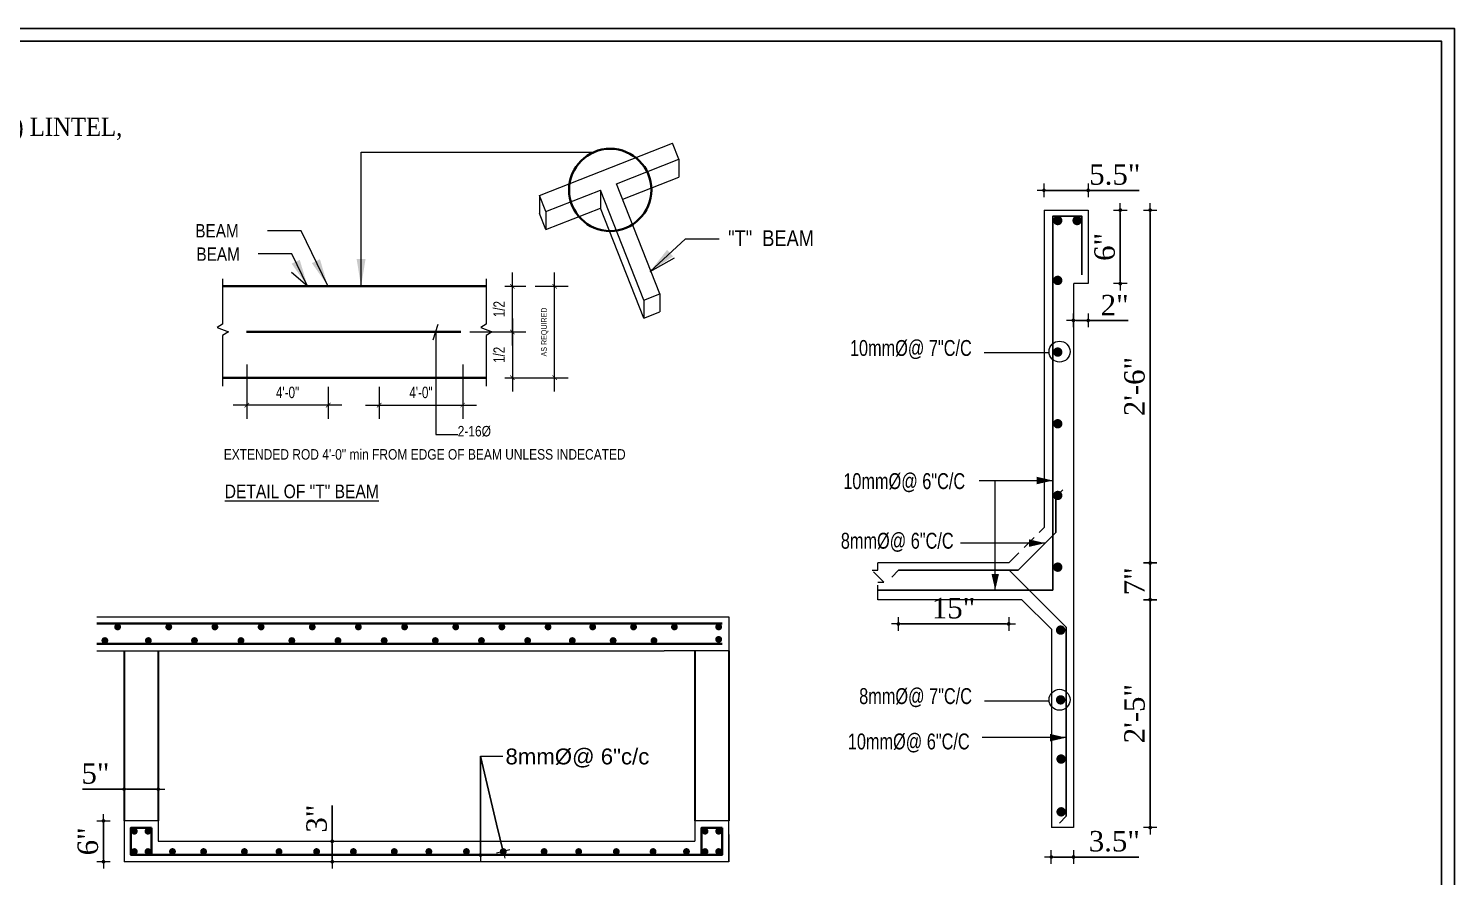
# Model space of a CAD drawing. Extents: x 52891 to 66536, y -48165 to -44533.
# Drawn here: x 63899 to 64528, y -45508 to -45134 of the extents above; entities that cross this region are included whole.
import ezdxf
from ezdxf.enums import TextEntityAlignment as Align

# ---------------------------------------------------------------- set-up
doc = ezdxf.new("R2010")
doc.units = 0
doc.header["$MEASUREMENT"] = 0
doc.header["$PDMODE"] = 3
doc.linetypes.add('DASHED2', pattern=[9.525, 6.35, -3.175])
doc.layers.get('0').update_dxf_attribs({"lineweight": 13})
doc.layers.get('DEFPOINTS').update_dxf_attribs({"lineweight": 13})
for name, color, linetype, lineweight in [('beam', 20, 'DASHED2', 13), ('BOX TEXT', 7, 'Continuous', 13), ('C', 7, 'Continuous', 15), ('C-CoAG', 20, 'Continuous', 25), ('C-DIMENSION', 7, 'Continuous', 13), ('DIM', 8, 'Continuous', 13), ('DIM-18', 163, 'Continuous', 18), ('dim_1', 8, 'Continuous', 13), ('line', 7, 'Continuous', 15), ('ROD', 1, 'Continuous', 35), ('S Text', 7, 'Continuous', 13), ('TEXT', 7, 'Continuous', 13), ('WALL', 7, 'Continuous', 30)]:
    doc.layers.add(name, color=color, linetype=linetype, lineweight=lineweight)
doc.layers.add('Layer1', color=174, linetype='Continuous')
doc.layers.add('REN', color=1, linetype='Continuous')
doc.styles.add('2', font='dutcheb.ttf', dxfattribs={"width": 0.9})
doc.styles.add('DIM', font='ARIALN.TTF')
doc.styles.add('RS', font='arial.ttf')
doc.styles.add('RS6', font='times.ttf')
doc.styles.add('STYLE2', font='swisscl.ttf')
doc.styles.add('STYLE4', font='swissc.ttf')
doc.styles.add('Work-Dim', font='swisscl.ttf')
doc.dimstyles.new('Copy of 1-8', dxfattribs={"dimtxt": 5, "dimasz": 2, "dimexe": 6, "dimexo": 4, "dimgap": 3, "dimtad": 1, "dimdec": 0, "dimzin": 3, "dimdsep": 46, "dimtxsty": 'STYLE2', "dimblk": 'ARCHTICK', "dimcen": 0, "dimdle": 6, "dimclrd": 256, "dimclre": 256, "dimclrt": 7, "dimaunit": 1, "dimadec": 3, "dimazin": 1, "dimtfac": 1, "dimtdec": 0, "dimtofl": 0, "dimtmove": 0, "dimatfit": 3, "dimldrblk": 'CLOSED', "dimfxl": 6, "dimtolj": 1, "dimtzin": 0, "dimlwd": -1, "dimlwe": -1, "dimarcsym": 0})
doc.dimstyles.new('Dim Column', dxfattribs={"dimscale": 0, "dimtxt": 5, "dimasz": 2, "dimexe": 2.5, "dimexo": 6, "dimgap": 1.5, "dimtad": 1, "dimzin": 3, "dimdsep": 46, "dimlunit": 4, "dimtxsty": 'DIM', "dimblk": 'ARCHTICK', "dimcen": 0.09, "dimdle": 3, "dimclrd": 256, "dimclre": 256, "dimclrt": 7, "dimazin": 0, "dimtfac": 1, "dimtofl": 0, "dimtmove": 0, "dimatfit": 3, "dimfxl": 1, "dimfrac": 1, "dimtolj": 1, "dimtzin": 0, "dimlwd": -1, "dimlwe": -1, "dimarcsym": 0})
doc.dimstyles.new('dim-01', dxfattribs={"dimtxt": 6, "dimasz": 2, "dimexe": 0.18, "dimexo": 0.0625, "dimgap": 0.5, "dimtad": 0, "dimdec": 1, "dimrnd": 0.125, "dimzin": 3, "dimdsep": 46, "dimlunit": 4, "dimtxsty": 'RS6', "dimblk": 'dim-01', "dimcen": 2, "dimse1": 1, "dimse2": 1, "dimclrt": 7, "dimadec": 0, "dimazin": 0, "dimtfac": 1, "dimtdec": 1, "dimtix": 1, "dimtmove": 0, "dimatfit": 3, "dimldrblk": 'dim-01', "dimfxl": 1, "dimtvp": 0.75, "dimtolj": 1, "dimtzin": 0, "dimarcsym": 0})

# ---------------------------------------------------------------- blocks, each defined once
blk = doc.blocks.new('dim-01')
at = {"layer": 'line', "linetype": 'Continuous'}
for p, q in [((-3, 0), (3, 0)), ((0, 3), (0, -3))]:
    blk.add_line(p, q, dxfattribs=at)
at = {"layer": 'line', "color": 6, "linetype": 'Continuous', "const_width": 0.825}
blk.add_lwpolyline([(-0.41, 0, 1), (0.41, 0, 1)], format="xyb", close=True, dxfattribs=at)
blk = doc.blocks.new('*D1898')
at = {"layer": 'DEFPOINTS', "color": 0}
for p in [(64366.35, -45214.02), (64331.36, -45369.54), (64393.67, -45369.54)]:
    blk.add_point(p, dxfattribs=at)
at = {"layer": 'DIM-18', "color": 0, "lineweight": -2}
blk.add_line((64393.67, -45215.02), (64393.67, -45368.54), dxfattribs=at)
for p, rotation in [((64393.67, -45214.02), 90), ((64393.67, -45369.54), 270)]:
    blk.add_blockref('dim-01', p, dxfattribs=dict(at, rotation=rotation))
at = {"layer": 'DIM-18', "color": 7, "insert": (64386.81, -45291.78), "char_height": 9, "attachment_point": 5, "rotation": 90, "style": 'RS6'}
blk.add_mtext('\\A1;2\'-6"', dxfattribs=at)
blk = doc.blocks.new('*D1909')
at = {"layer": 'DEFPOINTS', "color": 0}
for p in [(64282.76, -45372.78), (64331.36, -45372.78), (64331.36, -45396.4)]:
    blk.add_point(p, dxfattribs=at)
at = {"layer": 'DIM-18', "color": 0, "lineweight": -2}
blk.add_line((64283.76, -45396.4), (64330.36, -45396.4), dxfattribs=at)
at = {"layer": 'DIM-18', "color": 0, "lineweight": -2, "rotation": 180}
blk.add_blockref('dim-01', (64282.76, -45396.4), dxfattribs=at)
at = {"layer": 'DIM-18', "color": 0, "lineweight": -2}
blk.add_blockref('dim-01', (64331.36, -45396.4), dxfattribs=at)
at = {"layer": 'DIM-18', "color": 7, "insert": (64307.06, -45389.53), "char_height": 9, "attachment_point": 5, "style": 'RS6'}
blk.add_mtext('\\A1;15"', dxfattribs=at)
blk = doc.blocks.new('ARR')
at = {"layer": 'DIM'}
blk.add_solid([(73.2, -16.9), (73.2, 16.9), (0, 0)], dxfattribs=at)
blk = doc.blocks.new('*D1910')
at = {"layer": 'DEFPOINTS', "color": 0}
for p in [(64337.19, -45385.74), (64359.87, -45486.18), (64393.67, -45486.18)]:
    blk.add_point(p, dxfattribs=at)
at = {"layer": 'DIM-18', "color": 0, "lineweight": -2}
blk.add_line((64393.67, -45386.74), (64393.67, -45485.18), dxfattribs=at)
for p, rotation in [((64393.67, -45385.74), 90), ((64393.67, -45486.18), 270)]:
    blk.add_blockref('dim-01', p, dxfattribs=dict(at, rotation=rotation))
at = {"layer": 'DIM-18', "color": 7, "insert": (64386.81, -45435.96), "char_height": 9, "attachment_point": 5, "rotation": 90, "style": 'RS6'}
blk.add_mtext('\\A1;2\'-5"', dxfattribs=at)
blk = doc.blocks.new('*D1911')
at = {"layer": 'DEFPOINTS', "color": 0}
for p in [(64350.13, -45486.18), (64359.87, -45486.18), (64359.87, -45499.17)]:
    blk.add_point(p, dxfattribs=at)
at = {"layer": 'DIM-18', "color": 0, "lineweight": -2}
for p, q in [((64351.13, -45499.17), (64358.87, -45499.17)), ((64359.87, -45499.17), (64388.71, -45499.17))]:
    blk.add_line(p, q, dxfattribs=at)
at = {"layer": 'DIM-18', "color": 0, "lineweight": -2, "rotation": 180}
blk.add_blockref('dim-01', (64350.13, -45499.17), dxfattribs=at)
at = {"layer": 'DIM-18', "color": 0, "lineweight": -2}
blk.add_blockref('dim-01', (64359.87, -45499.17), dxfattribs=at)
at = {"layer": 'DIM-18', "color": 7, "insert": (64377.9, -45492.28), "char_height": 9, "attachment_point": 5, "style": 'RS6'}
blk.add_mtext('\\A1;3.5"', dxfattribs=at)
blk = doc.blocks.new('*D1912')
at = {"layer": 'DEFPOINTS', "color": 0}
for p in [(64331.36, -45369.54), (64337.19, -45385.74), (64393.67, -45385.74)]:
    blk.add_point(p, dxfattribs=at)
at = {"layer": 'DIM-18', "color": 0, "lineweight": -2}
blk.add_line((64393.67, -45370.54), (64393.67, -45384.74), dxfattribs=at)
for p, rotation in [((64393.67, -45369.54), 90), ((64393.67, -45385.74), 270)]:
    blk.add_blockref('dim-01', p, dxfattribs=dict(at, rotation=rotation))
at = {"layer": 'DIM-18', "color": 7, "insert": (64386.79, -45377.64), "char_height": 9, "attachment_point": 5, "rotation": 90, "style": 'RS6'}
blk.add_mtext('\\A1;7"', dxfattribs=at)
blk = doc.blocks.new('*D1913')
at = {"layer": 'DEFPOINTS', "color": 0}
for p in [(64366.35, -45214.02), (64366.35, -45246.42), (64380.51, -45246.42)]:
    blk.add_point(p, dxfattribs=at)
at = {"layer": 'DIM-18', "color": 0, "lineweight": -2}
blk.add_line((64380.51, -45215.02), (64380.51, -45245.42), dxfattribs=at)
for p, rotation in [((64380.51, -45214.02), 90), ((64380.51, -45246.42), 270)]:
    blk.add_blockref('dim-01', p, dxfattribs=dict(at, rotation=rotation))
at = {"layer": 'DIM-18', "color": 7, "insert": (64373.64, -45230.22), "char_height": 9, "attachment_point": 5, "rotation": 90, "style": 'RS6'}
blk.add_mtext('\\A1;6"', dxfattribs=at)
blk = doc.blocks.new('*D1872')
at = {"layer": 'DEFPOINTS', "color": 0}
for p in [(64359.87, -45246.42), (64366.35, -45246.42), (64366.35, -45262.64)]:
    blk.add_point(p, dxfattribs=at)
at = {"layer": 'DIM-18', "color": 0, "lineweight": -2}
for p, q in [((64360.87, -45262.64), (64365.35, -45262.64)), ((64366.35, -45262.64), (64383.99, -45262.64))]:
    blk.add_line(p, q, dxfattribs=at)
at = {"layer": 'DIM-18', "color": 0, "lineweight": -2, "rotation": 180}
blk.add_blockref('dim-01', (64359.87, -45262.64), dxfattribs=at)
at = {"layer": 'DIM-18', "color": 0, "lineweight": -2}
blk.add_blockref('dim-01', (64366.35, -45262.64), dxfattribs=at)
at = {"layer": 'DIM-18', "color": 7, "insert": (64378.04, -45255.89), "char_height": 9, "attachment_point": 5, "style": 'RS6'}
blk.add_mtext('\\A1;2"', dxfattribs=at)
blk = doc.blocks.new('*D1873')
at = {"layer": 'DEFPOINTS', "color": 0}
for p in [(64366.35, -45205.3), (64346.91, -45214.01), (64366.35, -45214.01)]:
    blk.add_point(p, dxfattribs=at)
at = {"layer": 'DIM-18', "color": 0, "lineweight": -2}
for p, q in [((64347.91, -45205.3), (64365.35, -45205.3)), ((64366.35, -45205.3), (64388.87, -45205.3))]:
    blk.add_line(p, q, dxfattribs=at)
at = {"layer": 'DIM-18', "color": 0, "lineweight": -2, "rotation": 180}
blk.add_blockref('dim-01', (64346.91, -45205.3), dxfattribs=at)
at = {"layer": 'DIM-18', "color": 0, "lineweight": -2}
blk.add_blockref('dim-01', (64366.35, -45205.3), dxfattribs=at)
at = {"layer": 'DIM-18', "color": 7, "insert": (64378.11, -45198.42), "char_height": 9, "attachment_point": 5, "style": 'RS6'}
blk.add_mtext('\\A1;5.5"', dxfattribs=at)
blk = doc.blocks.new('*D1874')
at = {"layer": 'DEFPOINTS', "color": 0}
for p in [(64030.45, -45492.25), (64030.45, -45501.25), (64033.31, -45501.25)]:
    blk.add_point(p, dxfattribs=at)
at = {"layer": 'DIM-18', "color": 0, "lineweight": -2}
for p, q in [((64033.31, -45492.25), (64033.31, -45476.43)), ((64033.31, -45500.25), (64033.31, -45493.25))]:
    blk.add_line(p, q, dxfattribs=at)
for p, rotation in [((64033.31, -45492.25), 90), ((64033.31, -45501.25), 270)]:
    blk.add_blockref('dim-01', p, dxfattribs=dict(at, rotation=rotation))
at = {"layer": 'DIM-18', "color": 7, "insert": (64026.44, -45482.25), "char_height": 9, "attachment_point": 5, "rotation": 90, "style": 'RS6'}
blk.add_mtext('\\A1;3"', dxfattribs=at)
blk = doc.blocks.new('*D1875')
at = {"layer": 'DEFPOINTS', "color": 0}
for p in [(63932.51, -45483.25), (63941.61, -45483.25), (63941.61, -45501.25)]:
    blk.add_point(p, dxfattribs=at)
at = {"layer": 'DIM-18', "color": 0, "lineweight": -2}
blk.add_line((63932.51, -45500.25), (63932.51, -45484.25), dxfattribs=at)
for p, rotation in [((63932.51, -45483.25), 90), ((63932.51, -45501.25), 270)]:
    blk.add_blockref('dim-01', p, dxfattribs=dict(at, rotation=rotation))
at = {"layer": 'DIM-18', "color": 7, "insert": (63925.64, -45492.25), "char_height": 9, "attachment_point": 5, "rotation": 90, "style": 'RS6'}
blk.add_mtext('\\A1;6"', dxfattribs=at)
blk = doc.blocks.new('*D1876')
at = {"layer": 'DEFPOINTS', "color": 0}
for p in [(63941.61, -45469.27), (63941.61, -45483.25), (63956.61, -45483.25)]:
    blk.add_point(p, dxfattribs=at)
at = {"layer": 'DIM-18', "color": 0, "lineweight": -2}
for p, q in [((63941.61, -45469.27), (63923.21, -45469.27)), ((63955.61, -45469.27), (63942.61, -45469.27))]:
    blk.add_line(p, q, dxfattribs=at)
at = {"layer": 'DIM-18', "color": 0, "lineweight": -2, "rotation": 180}
blk.add_blockref('dim-01', (63941.61, -45469.27), dxfattribs=at)
at = {"layer": 'DIM-18', "color": 0, "lineweight": -2}
blk.add_blockref('dim-01', (63956.61, -45469.27), dxfattribs=at)
at = {"layer": 'DIM-18', "color": 7, "insert": (63928.98, -45462.4), "char_height": 9, "attachment_point": 5, "style": 'RS6'}
blk.add_mtext('\\A1;5"', dxfattribs=at)
blk = doc.blocks.new('_ArchTick')
at = {"color": 0, "linetype": 'ByBlock', "const_width": 0.15}
blk.add_lwpolyline([(-0.5, -0.5), (0.5, 0.5)], dxfattribs=at)
blk = doc.blocks.new('*D1893')
at = {"layer": 'DEFPOINTS', "color": 0, "ltscale": 2}
for p in [(63995.67, -45278), (64031.56, -45287.9), (63995.67, -45299.96)]:
    blk.add_point(p, dxfattribs=at)
at = {"layer": 'TEXT', "ltscale": 2}
for p, q in [((63995.67, -45282), (63995.67, -45305.96)), ((64031.56, -45291.9), (64031.56, -45305.96)), ((64037.56, -45299.96), (63989.67, -45299.96))]:
    blk.add_line(p, q, dxfattribs=at)
at = {"layer": 'TEXT', "ltscale": 2, "xscale": 2, "yscale": 2, "zscale": 2, "rotation": 180}
blk.add_blockref('_ArchTick', (63995.67, -45299.96), dxfattribs=at)
at = {"layer": 'TEXT', "ltscale": 2, "xscale": 2, "yscale": 2, "zscale": 2}
blk.add_blockref('_ArchTick', (64031.56, -45299.96), dxfattribs=at)
at = {"layer": 'TEXT', "color": 7, "ltscale": 2, "insert": (64013.62, -45294.4), "char_height": 5, "attachment_point": 5, "style": 'STYLE2'}
blk.add_mtext('\\A1;4\'-0"', dxfattribs=at)
blk = doc.blocks.new('_Closed')
at = {"color": 0, "linetype": 'ByBlock', "lineweight": -2}
for p, q in [((-1, 0.17), (0, 0)), ((-1, 0.17), (-1, -0.17)), ((0, 0), (-1, -0.17)), ((0, 0), (-1, 0))]:
    blk.add_line(p, q, dxfattribs=at)
blk = doc.blocks.new('*D1894')
at = {"layer": 'DEFPOINTS', "color": 0, "ltscale": 2}
for p in [(64090.8, -45278), (64053.97, -45287.9), (64090.8, -45299.96)]:
    blk.add_point(p, dxfattribs=at)
at = {"layer": 'TEXT', "ltscale": 2}
for p, q in [((64090.8, -45282), (64090.8, -45305.96)), ((64053.97, -45291.9), (64053.97, -45305.96)), ((64047.97, -45299.96), (64096.8, -45299.96))]:
    blk.add_line(p, q, dxfattribs=at)
at = {"layer": 'TEXT', "ltscale": 2, "xscale": 2, "yscale": 2, "zscale": 2, "rotation": 180}
blk.add_blockref('_ArchTick', (64053.97, -45299.96), dxfattribs=at)
at = {"layer": 'TEXT', "ltscale": 2, "xscale": 2, "yscale": 2, "zscale": 2}
blk.add_blockref('_ArchTick', (64090.8, -45299.96), dxfattribs=at)
at = {"layer": 'TEXT', "color": 7, "ltscale": 2, "insert": (64072.39, -45294.4), "char_height": 5, "attachment_point": 5, "style": 'STYLE2'}
blk.add_mtext('\\A1;4\'-0"', dxfattribs=at)
blk = doc.blocks.new('*D1895')
at = {"layer": 'DEFPOINTS', "color": 0, "ltscale": 2}
for p in [(64089.97, -45267.74), (64105.32, -45287.9), (64112.67, -45287.9)]:
    blk.add_point(p, dxfattribs=at)
at = {"layer": 'TEXT', "ltscale": 2}
for p, q in [((64112.67, -45261.74), (64112.67, -45293.9)), ((64093.97, -45267.74), (64118.67, -45267.74)), ((64109.32, -45287.9), (64118.67, -45287.9))]:
    blk.add_line(p, q, dxfattribs=at)
at = {"layer": 'TEXT', "ltscale": 2, "xscale": 2, "yscale": 2, "zscale": 2}
for p, rotation in [((64112.67, -45267.74), 90), ((64112.67, -45287.9), 270)]:
    blk.add_blockref('_ArchTick', p, dxfattribs=dict(at, rotation=rotation))
at = {"layer": 'TEXT', "color": 7, "ltscale": 2, "insert": (64106.85, -45277.82), "char_height": 5, "attachment_point": 5, "rotation": 90, "style": 'STYLE2'}
blk.add_mtext('\\A1;1/2', dxfattribs=at)
blk = doc.blocks.new('*D1896')
at = {"layer": 'DEFPOINTS', "color": 0, "ltscale": 2}
for p in [(64118.73, -45247.57), (64131.29, -45247.57), (64106.43, -45287.9)]:
    blk.add_point(p, dxfattribs=at)
at = {"layer": 'TEXT', "ltscale": 2}
for p, q in [((64131.29, -45293.9), (64131.29, -45241.57)), ((64122.73, -45247.57), (64137.29, -45247.57)), ((64110.43, -45287.9), (64137.29, -45287.9))]:
    blk.add_line(p, q, dxfattribs=at)
at = {"layer": 'TEXT', "ltscale": 2, "xscale": 2, "yscale": 2, "zscale": 2}
for p, rotation in [((64131.29, -45247.57), 90), ((64131.29, -45287.9), 270)]:
    blk.add_blockref('_ArchTick', p, dxfattribs=dict(at, rotation=rotation))
at = {"layer": 'TEXT', "color": 7, "ltscale": 2, "insert": (64126.94, -45267.74), "char_height": 3, "attachment_point": 5, "rotation": 90, "style": 'STYLE2'}
blk.add_mtext('\\A1;{\\H0.8333x;AS REQUIRED}', dxfattribs=at)
blk = doc.blocks.new('*D1897')
at = {"layer": 'DEFPOINTS', "color": 0, "ltscale": 2}
for p in [(64105.32, -45247.57), (64112.67, -45247.57), (64089.97, -45267.74)]:
    blk.add_point(p, dxfattribs=at)
at = {"layer": 'TEXT', "ltscale": 2}
for p, q in [((64112.67, -45273.74), (64112.67, -45241.57)), ((64109.32, -45247.57), (64118.67, -45247.57)), ((64093.97, -45267.74), (64118.67, -45267.74))]:
    blk.add_line(p, q, dxfattribs=at)
at = {"layer": 'TEXT', "ltscale": 2, "xscale": 2, "yscale": 2, "zscale": 2}
for p, rotation in [((64112.67, -45247.57), 90), ((64112.67, -45267.74), 270)]:
    blk.add_blockref('_ArchTick', p, dxfattribs=dict(at, rotation=rotation))
at = {"layer": 'TEXT', "color": 7, "ltscale": 2, "insert": (64106.85, -45257.65), "char_height": 5, "attachment_point": 5, "rotation": 90, "style": 'STYLE2'}
blk.add_mtext('\\A1;1/2', dxfattribs=at)
blk = doc.blocks.new('L')
at = {"layer": 'Layer1', "color": 4}
blk.add_lwpolyline([(-781.98, 548.61), (4.12, 548.61), (4.12, -4.12), (-781.98, -4.12)], close=True, dxfattribs=at)
at = {"layer": 'Layer1', "color": 1}
blk.add_lwpolyline([(-777.86, 544.49), (0, 544.49), (0, 0), (-777.86, 0)], close=True, dxfattribs=at)

msp = doc.modelspace()

# ---------------------------------------------------------------- linework, layer by layer
at = {"layer": 'beam', "linetype": 'Continuous'}
for p, q in [((64346.91, -45214.02), (64346.91, -45353.98)), ((64346.91, -45214.02), (64366.35, -45214.02)), ((64366.35, -45214.02), (64366.35, -45246.42)), ((64359.87, -45246.42), (64359.87, -45385.74)), ((64331.36, -45369.54), (64273.71, -45369.54)), ((64337.19, -45385.74), (64273.71, -45385.74)), ((64350.15, -45398.7), (64337.19, -45385.74)), ((64359.87, -45385.74), (64359.87, -45486.18)), ((64350.15, -45398.7), (64350.15, -45486.18)), ((64359.87, -45486.18), (64350.15, -45486.18))]:
    msp.add_line(p, q, dxfattribs=at)
at = {"layer": 'beam'}
for p, q in [((64366.35, -45246.42), (64359.87, -45246.42)), ((64331.36, -45369.54), (64346.91, -45353.98)), ((64271.12, -45372.78), (64273.71, -45372.78)), ((64276.3, -45377.96), (64271.12, -45372.78)), ((64273.71, -45372.78), (64273.71, -45369.54)), ((64273.71, -45377.96), (64276.3, -45377.96)), ((64273.71, -45385.74), (64273.71, -45377.96))]:
    msp.add_line(p, q, dxfattribs=at)
at = {"layer": 'C'}
for p, q in [((63929.52, -45393.25), (64199.06, -45393.25)), ((64199.06, -45393.25), (64199.06, -45393.25)), ((64199.06, -45393.25), (64208.06, -45393.25)), ((63929.52, -45408.25), (64179.56, -45408.25)), ((64179.56, -45408.25), (64179.56, -45408.25)), ((64179.56, -45408.25), (64179.56, -45408.25)), ((64179.56, -45408.25), (64179.56, -45408.25)), ((63956.61, -45483.25), (63941.61, -45483.25)), ((63941.61, -45483.25), (63941.61, -45501.25)), ((63956.61, -45483.25), (63956.61, -45492.25)), ((64193.06, -45483.25), (64193.06, -45492.25)), ((64208.06, -45483.25), (64193.06, -45483.25)), ((64193.06, -45483.25), (64193.06, -45492.25)), ((64208.06, -45483.25), (64193.06, -45483.25)), ((64208.06, -45501.25), (64208.06, -45483.25)), ((63956.61, -45492.25), (64193.06, -45492.25)), ((64208.06, -45489.25), (64208.06, -45501.25)), ((64208.06, -45492.25), (64208.06, -45501.25)), ((64208.06, -45501.25), (63941.61, -45501.25))]:
    msp.add_line(p, q, dxfattribs=at)
msp.add_lwpolyline([(64208.06, -45393.25), (64208.06, -45408.25), (64179.56, -45408.25)], dxfattribs=at)
at = {"layer": 'C-CoAG', "lineweight": 35}
for p, q in [((63985.28, -45247.57), (64101.19, -45247.57)), ((64101.19, -45287.9), (63985.28, -45287.9))]:
    msp.add_line(p, q, dxfattribs=at)
msp.add_circle((64155.78, -45205.11), 18.13, dxfattribs=at)
at = {"layer": 'DIM-18'}
for p, q in [((64077.74, -45271.15), (64080.04, -45264.32)), ((64078.89, -45267.74), (64078.89, -45312.88)), ((64320.59, -45276.85), (64349.14, -45276.85)), ((64078.89, -45312.88), (64088.57, -45312.88)), ((64318.3, -45333.21), (64350.8, -45333.21)), ((64325.41, -45381.52), (64325.41, -45333.21)), ((64347.42, -45360.8), (64310.14, -45360.8)), ((64320.68, -45430.3), (64349.14, -45430.3)), ((64356.63, -45446.55), (64319.67, -45446.55))]:
    msp.add_line(p, q, dxfattribs=at)
msp.add_lwpolyline([(64098.59, -45477.53), (64098.59, -45454.78), (64108.47, -45454.78)], dxfattribs=at)
for centre in [(64353.75, -45276.4), (64353.75, -45429.85)]:
    msp.add_circle(centre, 4.63, dxfattribs=at)
at = {"layer": 'line', "lineweight": 15}
for points in [[(63984.91, -45244.35), (63984.91, -45264.24), (63982.56, -45265.79), (63987.54, -45267.74), (63984.91, -45269.3), (63984.91, -45291.55)], [(64101.19, -45244.35), (64101.19, -45264.24), (64098.84, -45265.79), (64103.82, -45267.74), (64101.19, -45269.3), (64101.19, -45291.55)]]:
    msp.add_lwpolyline(points, dxfattribs=at)
at = {"layer": 'REN'}
for p, q in [((64352.09, -45340.58), (64355.25, -45337.36)), ((64335.45, -45372.78), (64352.09, -45356.13)), ((64282.76, -45372.78), (64279.85, -45375.78)), ((64335.45, -45372.78), (64282.76, -45372.78)), ((64356.63, -45397.85), (64331.56, -45372.78)), ((64350.8, -45381.52), (64273.71, -45381.52)), ((64356.63, -45397.85), (64356.63, -45481.2)), ((64356.63, -45481.2), (64353.72, -45484.2))]:
    msp.add_line(p, q, dxfattribs=at)
for points in [[(64363.5, -45242.53), (64363.5, -45216.61), (64350.8, -45216.61), (64350.8, -45381.52)], [(64352.09, -45340.58), (64352.09, -45356.13)]]:
    msp.add_lwpolyline(points, dxfattribs=at)
at = {"layer": 'REN', "const_width": 2.07}
for points in [[(64351.92, -45218.6, 1), (64353.99, -45218.6, 1)], [(64360.45, -45218.6, 1), (64362.52, -45218.6, 1)], [(64351.92, -45244.99, 1), (64353.99, -45244.99, 1)], [(64351.92, -45276.59, 1), (64353.99, -45276.59, 1)], [(64351.92, -45308.19, 1), (64353.99, -45308.19, 1)], [(64351.92, -45339.8, 1), (64353.99, -45339.8, 1)], [(64351.92, -45371.4, 1), (64353.99, -45371.4, 1)], [(64353.2, -45399.15, 1), (64355.27, -45399.15, 1)], [(64353.2, -45429.89, 1), (64355.27, -45429.89, 1)], [(64353.39, -45455.99, 1), (64355.47, -45455.99, 1)], [(64353.42, -45479.25, 1), (64355.49, -45479.25, 1)]]:
    msp.add_lwpolyline(points, format="xyb", close=True, dxfattribs=at)
at = {"layer": 'ROD', "ltscale": 3}
msp.add_line((63995.56, -45267.74), (64089.97, -45267.74), dxfattribs=at)
at = {"layer": 'ROD'}
for p, q in [((63929.52, -45396.25), (64205.06, -45396.25)), ((64205.06, -45405.25), (63929.52, -45405.25)), ((63950.27, -45498.25), (64199.9, -45498.25))]:
    msp.add_line(p, q, dxfattribs=at)
at = {"layer": 'ROD', "const_width": 1.5}
for points in [[(63937.99, -45397.75, -1), (63939.49, -45397.75, -1)], [(63960.53, -45397.75, -1), (63962.03, -45397.75, -1)], [(63980.85, -45397.75, -1), (63982.35, -45397.75, -1)], [(64001.21, -45397.75, -1), (64002.71, -45397.75, -1)], [(64023.75, -45397.75, -1), (64025.25, -45397.75, -1)], [(64044.07, -45397.75, -1), (64045.57, -45397.75, -1)], [(64064.43, -45397.75, -1), (64065.93, -45397.75, -1)], [(64086.97, -45397.75, -1), (64088.47, -45397.75, -1)], [(64107.29, -45397.75, -1), (64108.79, -45397.75, -1)], [(64127.65, -45397.75, -1), (64129.15, -45397.75, -1)], [(64147.31, -45397.75, -1), (64148.81, -45397.75, -1)], [(64165.31, -45397.75, -1), (64166.81, -45397.75, -1)], [(64183.31, -45397.75, -1), (64184.81, -45397.75, -1)], [(64204.31, -45397.75, 1), (64202.81, -45397.75, 1)], [(63932.37, -45403.75, 1), (63933.87, -45403.75, 1)], [(63951.53, -45403.75, 1), (63953.03, -45403.75, 1)], [(63971.85, -45403.75, 1), (63973.35, -45403.75, 1)], [(63992.33, -45403.75, 1), (63993.83, -45403.75, 1)], [(64014.75, -45403.75, 1), (64016.25, -45403.75, 1)], [(64035.07, -45403.75, 1), (64036.57, -45403.75, 1)], [(64055.43, -45403.75, 1), (64056.93, -45403.75, 1)], [(64077.97, -45403.75, 1), (64079.47, -45403.75, 1)], [(64098.29, -45403.75, 1), (64099.79, -45403.75, 1)], [(64118.65, -45403.75, 1), (64120.15, -45403.75, 1)], [(64138.31, -45403.75, 1), (64139.81, -45403.75, 1)], [(64156.31, -45403.75, 1), (64157.81, -45403.75, 1)], [(64174.31, -45403.75, 1), (64175.81, -45403.75, 1)], [(64204.31, -45403.23, 1), (64202.81, -45403.23, 1)], [(63945.36, -45487.79, -1), (63946.86, -45487.79, -1)], [(63952.86, -45487.79, 1), (63951.36, -45487.79, 1)], [(64196.81, -45487.79, -1), (64198.31, -45487.79, -1)], [(64204.31, -45487.79, 1), (64202.81, -45487.79, 1)], [(63945.36, -45496.75, 1), (63946.86, -45496.75, 1)], [(63952.86, -45496.75, -1), (63951.36, -45496.75, -1)], [(63962.16, -45496.75, 1), (63963.66, -45496.75, 1)], [(63975.86, -45496.75, 1), (63977.36, -45496.75, 1)], [(63993.86, -45496.75, 1), (63995.36, -45496.75, 1)], [(64009.11, -45496.75, 1), (64010.61, -45496.75, 1)], [(64025.66, -45496.75, 1), (64027.16, -45496.75, 1)], [(64041.88, -45496.75, 1), (64043.38, -45496.75, 1)], [(64059.88, -45496.75, 1), (64061.38, -45496.75, 1)], [(64075.13, -45496.75, 1), (64076.63, -45496.75, 1)], [(64091.68, -45496.75, 1), (64093.18, -45496.75, 1)], [(64107.9, -45496.75, 1), (64109.4, -45496.75, 1)], [(64125.9, -45496.75, 1), (64127.4, -45496.75, 1)], [(64141.15, -45496.75, 1), (64142.65, -45496.75, 1)], [(64157.7, -45496.75, 1), (64159.2, -45496.75, 1)], [(64173.92, -45496.75, 1), (64175.42, -45496.75, 1)], [(64188.63, -45496.75, 1), (64190.13, -45496.75, 1)], [(64196.81, -45496.75, 1), (64198.31, -45496.75, 1)], [(64204.31, -45496.75, -1), (64202.81, -45496.75, -1)]]:
    msp.add_lwpolyline(points, format="xyb", close=True, dxfattribs=at)
at = {"layer": 'ROD'}
for points in [[(63953.61, -45486.29), (63944.61, -45486.29), (63944.61, -45498.25), (63953.61, -45498.25)], [(64205.06, -45486.29), (64196.06, -45486.29), (64196.06, -45498.25), (64205.06, -45498.25)]]:
    msp.add_lwpolyline(points, close=True, dxfattribs=at)
at = {"layer": 'S Text'}
for p, q in [((64124.57, -45207.59), (64183.18, -45184.49)), ((64185.97, -45191.57), (64183.18, -45184.49)), ((64158.56, -45202.38), (64185.97, -45191.57)), ((64185.97, -45191.57), (64185.97, -45199.52)), ((64177.67, -45250.86), (64158.56, -45202.38)), ((64161.27, -45209.25), (64185.97, -45199.52)), ((64127.37, -45214.67), (64124.57, -45207.59)), ((64124.57, -45207.59), (64124.57, -45215.53)), ((64127.37, -45214.67), (64151.48, -45205.17)), ((64170.59, -45253.66), (64151.48, -45205.17)), ((64151.48, -45205.17), (64151.48, -45213.11)), ((64127.37, -45222.62), (64124.57, -45215.53)), ((64127.37, -45222.62), (64151.48, -45213.11)), ((64127.37, -45214.67), (64127.37, -45222.62)), ((64170.59, -45261.6), (64151.48, -45213.11)), ((64173.34, -45241.08), (64184.08, -45235)), ((64022.44, -45247.57), (64015.29, -45241.49)), ((64170.59, -45253.66), (64177.67, -45250.86)), ((64170.59, -45253.66), (64170.59, -45261.6)), ((64177.67, -45250.86), (64177.67, -45258.81)), ((64170.59, -45261.6), (64177.67, -45258.81))]:
    msp.add_line(p, q, dxfattribs=at)
at = {"layer": 'WALL'}
for p, q in [((63941.61, -45408.25), (63941.61, -45483.25)), ((63956.61, -45408.25), (63956.61, -45483.25)), ((64193.06, -45408.25), (64193.06, -45483.25)), ((64208.06, -45408.25), (64208.06, -45483.25))]:
    msp.add_line(p, q, dxfattribs=at)

# ---------------------------------------------------------------- block references
at = {"layer": 'dim_1', "yscale": 0.09720000000379514, "zscale": 0.09720000000000001}
for p, xscale, rotation in [((64350.8, -45333.21), 0.09720000001834705, 180), ((64347.42, -45360.8), 0.09720000001834705, 180), ((64325.41, -45381.52), 0.09720000000379514, 90), ((64356.63, -45446.55), 0.09720000001834705, 180)]:
    msp.add_blockref('ARR', p, dxfattribs=dict(at, xscale=xscale, rotation=rotation))
at = {"layer": 'WALL', "xscale": 1.370411425996281, "yscale": 1.370411425996281, "zscale": 1.370411425990245}
msp.add_blockref('L', (64522.11, -45885.78), dxfattribs=at)

# ---------------------------------------------------------------- texts
at = {"layer": 'BOX TEXT', "ltscale": 15, "insert": (63813.18, -45173.28), "char_height": 8, "width": 272.9263, "attachment_point": 2, "style": '2'}
msp.add_mtext('REINFORCEMENT DETAILS OF (TYPICAL) LINTEL, FALSE SLAB & SUNSHADE ', dxfattribs=at)
at = {"layer": 'C-DIMENSION', "lineweight": 13, "ltscale": 10, "style": 'Work-Dim'}
for s, p in [('10mm%%C@ 7"C/C', (64315.08, -45278.29)), ('10mm%%C@ 6"C/C', (64312.16, -45336.98)), ('8mm%%C@ 6"C/C', (64307.08, -45363.26)), ('8mm%%C@ 7"C/C', (64315.17, -45431.74)), ('10mm%%C@ 6"C/C', (64314.15, -45451.73))]:
    msp.add_text(s, height=7, dxfattribs=at).set_placement(p, align=Align.RIGHT)
at = {"layer": 'C-DIMENSION', "lineweight": 13, "ltscale": 10, "style": 'RS'}
msp.add_text('8mm%%C@ 6"c/c', height=7, dxfattribs=at).set_placement((64173.01, -45451.34), align=Align.TOP_RIGHT)
at = {"layer": 'TEXT', "style": 'STYLE4'}
for s, height, p in [(' BEAM  ', 5.898, (63971.08, -45226.07, -6.83)), ('"T"  BEAM  ', 7, (64207.74, -45229.87, -6.83)), (' BEAM  ', 5.898, (63971.57, -45236.36, -6.83)), ('2-16%%C', 4.608, (64088.57, -45313.77)), ('EXTENDED ROD 4\'-0" min FROM EDGE OF BEAM UNLESS INDECATED', 4.608, (63985.5, -45323.98)), ('%%UDETAIL OF "T" BEAM', 6, (63985.93, -45340.99))]:
    msp.add_text(s, height=height, dxfattribs=at).set_placement(p)

# ---------------------------------------------------------------- dimensions: what is measured, and where the dimension line sits
at = {"layer": 'DIM-18'}
for base, p1, p2, text, picture, middle in [((64366.35, -45205.3), (64346.91, -45214.01), (64366.35, -45214.01), '5.5"', '*D1873', (64378.11, -45198.42)), ((64331.36, -45396.4), (64282.76, -45372.78), (64331.36, -45372.78), '15"', '*D1909', (64307.06, -45389.53))]:
    dim = msp.add_linear_dim(base=base, p1=p1, p2=p2, text=text, dimstyle='dim-01', override={"dimtxt": 9, "dimasz": 1, "dimtix": 0}, dxfattribs=at)
    dim.commit()
    dim.dimension.update_dxf_attribs({"geometry": picture, "text_midpoint": middle})
for base, p2, text, picture, middle in [((64393.67, -45369.54), (64331.36, -45369.54), '2\'-6"', '*D1898', (64386.81, -45291.78)), ((64380.51, -45246.42), (64366.35, -45246.42), '6"', '*D1913', (64373.64, -45230.22))]:
    dim = msp.add_linear_dim(base=base, p1=(64366.35, -45214.02), p2=p2, angle=90, text=text, dimstyle='dim-01', override={"dimtxt": 9, "dimasz": 1, "dimtix": 0}, dxfattribs=at)
    dim.commit()
    dim.dimension.update_dxf_attribs({"geometry": picture, "text_midpoint": middle})
for base, p1, p2, text, picture, middle in [((64366.35, -45262.64), (64359.87, -45246.42), (64366.35, -45246.42), '2"', '*D1872', (64378.04, -45262.64)), ((64359.87, -45499.17), (64350.13, -45486.18), (64359.87, -45486.18), '3.5"', '*D1911', (64377.9, -45499.17))]:
    dim = msp.add_linear_dim(base=base, p1=p1, p2=p2, text=text, dimstyle='dim-01', override={"dimtxt": 9, "dimasz": 1, "dimtix": 0}, dxfattribs=at)
    dim.commit()
    dim.dimension.update_dxf_attribs({"geometry": picture, "text_midpoint": middle, "dimtype": 160})
for base, p1, p2, angle, text, picture, middle in [((64393.67, -45385.74), (64331.36, -45369.54), (64337.19, -45385.74), 270, '7"', '*D1912', (64393.67, -45377.64)), ((64393.67, -45486.18), (64337.19, -45385.74), (64359.87, -45486.18), 270, '2\'-5"', '*D1910', (64393.67, -45435.96)), ((63941.61, -45469.27), (63956.61, -45483.25), (63941.61, -45483.25), 180, '5"', '*D1876', (63928.98, -45469.27)), ((63932.51, -45483.25), (63941.61, -45501.25), (63941.61, -45483.25), 90, '6"', '*D1875', (63932.51, -45492.25)), ((64033.31, -45501.25), (64030.45, -45492.25), (64030.45, -45501.25), 90, '3"', '*D1874', (64033.31, -45482.25))]:
    dim = msp.add_linear_dim(base=base, p1=p1, p2=p2, angle=angle, text=text, dimstyle='dim-01', override={"dimtxt": 9, "dimasz": 1, "dimtix": 0}, dxfattribs=at)
    dim.commit()
    dim.dimension.update_dxf_attribs({"geometry": picture, "text_midpoint": middle, "dimtype": 160})
at = {"layer": 'TEXT', "ltscale": 2}
for base, p1, p2, angle, text, override, picture, middle in [((64112.67, -45247.57), (64089.97, -45267.74), (64105.32, -45247.57), 270, '1/2', {"dimpost": '"'}, '*D1897', (64112.67, -45257.65)), ((64131.29, -45247.57), (64106.43, -45287.9), (64118.73, -45247.57), 270, '{\\H0.8333x;AS REQUIRED}', {"dimtxt": 3, "dimpost": '"'}, '*D1896', (64131.29, -45267.74)), ((64112.67, -45287.9), (64089.97, -45267.74), (64105.32, -45287.9), 90, '1/2', {"dimpost": '"'}, '*D1895', (64112.67, -45277.82))]:
    dim = msp.add_linear_dim(base=base, p1=p1, p2=p2, angle=angle, text=text, dimstyle='Copy of 1-8', override=override, dxfattribs=at)
    dim.commit()
    dim.dimension.update_dxf_attribs({"geometry": picture, "text_midpoint": middle, "dimtype": 160})
dim = msp.add_linear_dim(base=(63995.67, -45299.96), p1=(64031.56, -45287.9), p2=(63995.67, -45278), text='4\'-0"', dimstyle='Copy of 1-8', override={"dimpost": '"'}, dxfattribs=at)
dim.commit()
dim.dimension.update_dxf_attribs({"geometry": '*D1893', "text_midpoint": (64013.62, -45294.4)})
dim = msp.add_linear_dim(base=(64090.8, -45299.96), p1=(64053.97, -45287.9), p2=(64090.8, -45278), angle=180, text='4\'-0"', dimstyle='Copy of 1-8', override={"dimpost": '"'}, dxfattribs=at)
dim.commit()
dim.dimension.update_dxf_attribs({"geometry": '*D1894', "text_midpoint": (64072.39, -45294.4)})

# ---------------------------------------------------------------- leaders
at = {"layer": 'DIM-18'}
for points in [[(64098.59, -45498.3), (64098.59, -45477.53), (64098.59, -45454.78)], [(64108.6, -45496.75), (64105.71, -45484.65), (64098.59, -45454.78)]]:
    msp.add_leader(points, dimstyle='dim-01', override={"dimtxt": 9, "dimasz": 1, "dimtix": 0}, dxfattribs=at)
at = {"layer": 'TEXT'}
for points in [[(64046.01, -45247.57), (64046.01, -45188.52), (64148.35, -45188.52)], [(64031.34, -45247.32), (64019.59, -45223.09), (64004.78, -45223.09)], [(64173.34, -45241.08), (64188.95, -45226.73), (64203.76, -45226.73)], [(64022.44, -45247.57), (64015.48, -45233.23), (64000.67, -45233.23)]]:
    msp.add_leader(points, dimstyle='Dim Column', override={"dimscale": 1, "dimasz": 12}, dxfattribs=at)

doc.saveas('drawing.dxf')
